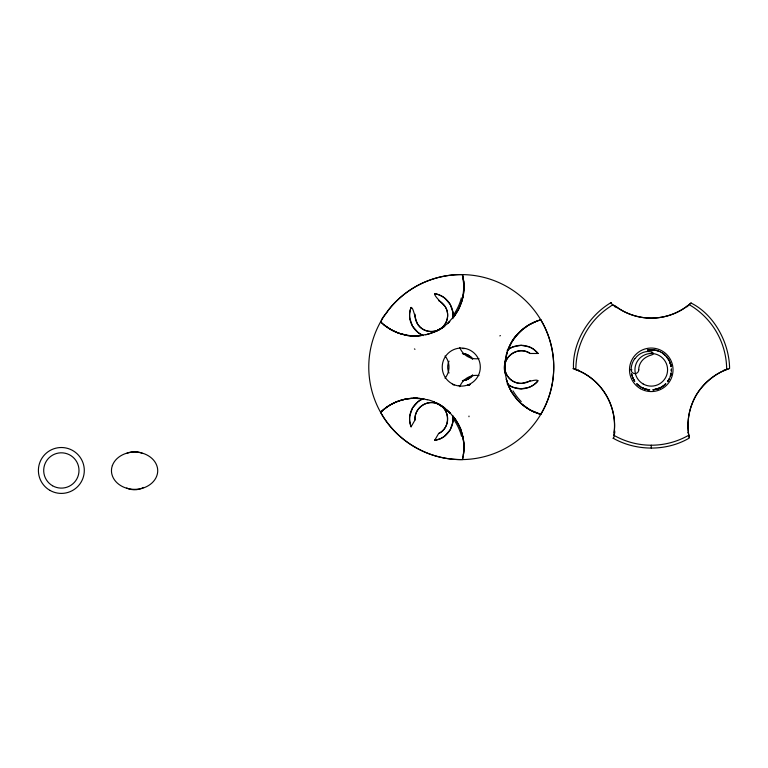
<?xml version="1.0" encoding="UTF-8"?>
<svg xmlns="http://www.w3.org/2000/svg" width="768" height="768" viewBox="0 0 768 768"><rect width="100%" height="100%" fill="white"/><g stroke="black" fill="none" stroke-linecap="round" stroke-linejoin="round"><path stroke-width="1.15" d="M724.166 369.859L724.166 370.512A59.856 59.856 0 0 0 688.416 432.528A72.912 72.912 0 0 1 687.792 432.893M463.987 447.466L463.344 455.078M671.366 370.819L671.386 369.331M671.338 371.29L671.395 369.802M576.058 369.677C575.222 369.36 574.387 369.053 573.533 368.774C572.093 343.018 588.442 315.907 611.05 302.592M421.018 334.416A70.666 33.84 -30 0 1 417.917 332.362L412.493 326.131L409.795 318.326A71.827 34.397 -30 0 1 409.642 313.402C412.147 296.746 415.085 322.138 418.358 325.142C424.387 333.562 437.203 333.187 444.278 326.237M452.966 317.722L453.024 317.107M670.522 375.667L671.174 372.758M462.835 297.533L463.978 286.051L462.413 274.675M671.098 373.229L670.378 376.128M670.666 375.178L671.011 373.747M670.666 375.168L671.011 373.738M462.634 458.611L462.442 459.389M670.79 374.669L669.859 377.52M461.962 300.922L458.65 309.197L453.427 317.347M410.707 308.314L411.398 307.92M667.987 381.005L669.466 378.394M669.254 378.816L667.728 381.389M422.093 399.206A71.827 34.397 30 0 0 417.917 401.798L412.493 408.038L409.795 415.843A70.666 33.84 30 0 0 409.699 421.382L411.062 426.826L415.046 419.933A16.32 16.32 0 0 1 428.17 402.902A16.32 16.32 0 0 1 446.794 413.654A16.32 16.32 0 0 1 438.605 433.536L434.621 440.429L440.582 438.624M669.024 379.277L667.44 381.782M533.971 411.869A40.733 28.8 0 0 0 540.797 414.307C558.019 385.93 558.019 348.25 540.797 319.862A48.97 48.97 0 0 0 506.275 355.142M512.515 340.694L507.725 350.4L505.162 361.075A24.413 11.837 90 0 0 504.854 367.085C504.461 376.022 512.784 383.904 521.635 383.395C525.322 382.733 545.866 375.744 534.067 384.576A70.666 33.84 -90 0 1 529.229 387.264L521.117 388.848L513.005 387.283A71.827 34.397 90 0 1 508.666 384.95L507.168 383.789M455.376 314.707L447.408 323.702M634.829 358.598L634.358 359.251A18.787 18.787 0 0 0 631.142 369.802M515.664 336.317L518.218 333.398M537.437 381.475L537.437 380.688M449.52 321.725L444.518 326.064M665.856 383.674L663.667 385.651M664.397 385.056L665.52 384M614.746 306.71L615.514 306.269A59.856 59.856 0 0 0 687.014 306.269C688.387 305.242 689.712 304.166 690.989 303.024C713.894 314.227 729.37 342.557 729.59 368.582M520.714 330.95L528.95 324.864M691.114 302.918L688.877 304.819M664.042 385.363L665.155 384.374M507.168 350.371L508.166 349.594A70.666 33.84 -90 0 1 513.005 346.906L521.117 345.322L529.229 346.886A71.827 34.397 90 0 1 533.568 349.219L538.109 353.482L530.141 353.482A16.32 16.32 0 0 0 508.829 356.333A16.32 16.32 0 0 0 508.829 377.837A16.32 16.32 0 0 0 530.141 380.688M688.157 305.395C675.696 315.226 659.222 319.738 643.488 317.606C634.925 316.493 626.611 313.488 619.306 308.87C616.128 307.133 613.344 302.774 610.08 306.634A75.418 75.418 0 0 0 575.846 369.59M663.619 385.69L658.502 388.589L652.752 389.885M661.987 386.822L663.245 385.978M661.594 387.082L662.87 386.246M439.498 329.386C447.379 325.142 450.086 314.083 445.21 306.643C442.685 303.686 426.71 289.277 440.016 295.286A70.666 33.84 -30 0 1 444.758 298.138L450.192 304.368L452.89 312.182M434.957 294.317L435.648 293.914M436.387 331.19L444.691 326.39M529.517 324.538L536.429 321.283M438.662 433.507C451.498 427.872 450.019 406.666 435.955 402.922M660.326 387.773L653.222 389.837M422.102 399.206L423.84 398.486M433.2 332.448L434.112 332.074M658.022 388.762L660.758 387.562L658.051 388.752M576.154 369.715C601.958 379.056 618.71 408.086 613.738 435.216A75.418 75.418 0 0 0 688.79 435.216C690.058 442.003 688.022 431.693 688.166 429.85C687.466 420.278 689.126 410.544 692.957 401.75C698.813 386.438 715.555 372.566 728.995 368.774M657.6 388.906L658.992 388.397M727.114 369.437L728.074 369.091M539.837 320.131L540.739 319.882M469.594 384.787L468.461 385.104M467.837 384.998L469.987 384.413M467.837 385.258L469.987 384.662M468.096 384.941L469.363 384.605M427.334 334.378L416.419 335.933M656.65 389.203L653.712 389.789M403.613 399.562L406.157 399.024M647.366 350.054L654.71 349.968M407.424 398.813L413.904 398.237M647.827 349.968L655.181 350.054M649.776 349.728L648.307 349.891L652.771 349.738L658.512 351.024M412.282 398.294C400.541 398.861 388.944 404.093 380.678 412.272A40.733 28.8 -60 0 1 386.122 407.654M413.683 398.237L423.283 398.918M427.334 399.792L423.552 398.966A48.97 48.97 0 0 0 380.602 412.349C396.566 441.456 429.206 460.301 462.394 459.571A40.733 28.8 -60 0 0 463.699 452.448L463.93 444.768L462.835 436.637M463.699 281.722A40.733 28.8 60 0 0 462.403 274.589C444.106 274.339 425.789 279.686 410.506 289.757C402.01 295.334 394.435 302.323 388.205 310.358C386.496 314.045 380.189 318.71 381.322 322.512M648.326 351.552L648.912 351.571A11.261 11.261 0 0 1 651.61 352.032L651.869 352.138M413.904 335.933L407.578 335.376M417.283 398.275L419.914 398.467M649.805 389.885L646.848 389.443M420.806 398.563L423.552 398.966M647.818 389.635L649.296 389.837M645.878 389.203L648.826 389.789M407.424 335.357L398.765 333.178L390.864 329.578M648.336 389.722L645.418 389.069M406.157 335.136L403.613 334.598A57.533 40.685 60 0 1 392.102 330.288M646.378 389.338L647.827 389.645M540.518 414.23L530.083 409.949L520.714 403.219M454.224 385.037L452.918 384.653M656.15 350.275L657.571 350.688M656.611 350.4L658.032 350.842M572.957 368.582L573.533 368.774M645.456 389.069L641.357 387.322L636.672 383.664M574.454 369.091L576.259 369.754M644.966 388.925L642.23 387.792M643.094 388.205L644.506 388.762M434.39 402.211L433.853 401.99A48.97 48.97 0 0 1 450.47 413.414M658.992 351.216L660.336 351.84M613.162 438.23C636.259 451.286 666.624 451.459 689.318 438.038M392.102 330.259L386.122 326.515A40.733 28.8 60 0 1 380.602 321.821A48.97 48.97 0 0 0 421.699 335.491M660.298 351.811L661.632 352.55M439.498 404.784C428.899 397.891 413.722 407.578 415.046 419.933M687.014 306.269L687.792 306.71M436.387 402.979L444.691 407.779M410.736 425.914L411.398 426.25M434.957 439.853L435.648 440.246M689.146 304.598L692.448 306.634A75.418 75.418 0 0 1 726.672 369.59M390.288 329.251L384.019 324.883M639.658 386.246L640.934 387.082M530.141 353.482C518.323 344.678 500.093 358.195 505.133 372.797M661.987 352.781L665.52 355.613M662.438 353.059L663.638 353.923M662.87 353.357L665.146 355.229M638.486 385.354L639.715 386.275M444.518 408.106L450.979 413.952L455.846 420.154M663.293 353.683L664.445 354.605M639.274 385.978L637.027 384.038M637.373 384.374L638.534 385.382M665.827 355.91L668.534 359.462M517.334 399.811L511.411 391.661L507.629 383.51M666.182 356.285L667.997 358.618M666.509 356.65L669.005 360.298M634.8 381.389L632.669 377.51M633.734 379.69L634.531 380.995M512.026 392.698L508.483 385.718L506.275 379.037A48.97 48.97 0 0 0 540.797 414.307M633.504 379.277L634.262 380.582M668.496 359.424L669.245 360.758M668.765 359.866L670.051 362.582M632.851 377.933L632.304 376.57M632.477 377.021L633.072 378.422M669.677 361.661L671.011 365.885M669.869 362.102L670.387 363.523M460.714 429.581L461.962 433.248M670.224 363.034L670.666 364.445M670.378 363.485L671.098 366.394M631.738 374.707L632.15 376.128M506.726 380.717L505.162 373.094M670.906 365.405L670.522 363.936L671.174 366.854M631.622 374.198L631.997 375.629M631.517 373.738L631.862 375.158M688.771 435.082L688.627 434.15M688.541 433.488L688.416 432.528M463.958 445.459L463.987 446.813M671.376 368.813L671.386 370.291M578.362 369.802L578.362 370.618A59.856 59.856 0 0 1 614.112 432.528A72.912 72.912 0 0 0 614.726 432.893M651.264 445.21L651.264 448.147M537.437 352.685L537.437 353.482M504.797 364.685L504.797 371.885M143.722 487.43A19.046 19.046 0 0 1 126.682 488.045M126.682 453.398A19.046 19.046 0 0 1 142.502 453.398M614.784 430.954A5.539 0.634 -83.3 0 1 613.997 436.627A5.539 0.634 -83.3 0 1 613.171 438.163M576.576 369.955A6.24 0.547 23.1 0 1 578.333 370.675M616.55 307.632A5.539 0.634 36.7 0 1 612.029 304.118A5.539 0.634 36.7 0 1 611.107 302.64M724.138 370.55A6.24 0.682 -23.3 0 1 726.317 369.667M638.592 369.955A3.811 0.518 0 0 0 638.755 369.802A3.811 3.811 0 0 1 634.944 373.613A3.811 3.811 0 0 1 631.133 369.802M631.738 370.08A3.811 0.518 0 0 1 631.738 369.523M634.992 358.714A16.781 16.781 0 0 1 648.326 351.437M651.869 352.138A5.76 5.76 0 0 1 652.742 352.531C655.459 354.787 649.498 355.181 648.307 356.141A17.338 17.338 0 0 0 643.162 359.501A14.554 14.554 0 0 0 638.678 369.802M471.274 376.301A13.603 13.603 0 0 1 462.384 380.64A13.603 13.603 0 0 0 472.694 374.784M449.021 373.018A13.603 13.603 0 0 1 449.021 361.152M471.926 358.637A13.603 13.603 0 0 0 462.384 353.53A13.603 13.603 0 0 1 472.694 359.386M472.186 375.85A13.574 13.507 -90 0 1 471.245 376.848M471.139 376.963A13.718 13.642 -88.7 0 1 462.806 380.65M462.806 353.52A13.718 13.632 86.5 0 1 471.139 357.206M471.245 357.322A13.574 13.498 89.2 0 1 472.176 358.32M460.272 385.69A28.31 28.31 0 0 1 459.043 385.613M462.682 348.48A28.31 28.31 0 0 1 464.333 348.595M505.094 372.518A48.97 48.97 0 0 1 505.094 361.642M521.232 401.606A81.955 45.043 -87.4 0 1 512.976 390.854M505.104 373.123A24.413 11.962 -90 0 1 504.73 367.085M512.65 340.954A83.088 46.426 85.5 0 1 520.81 331.238M500.419 335.587A70.205 2.784 -27 0 1 499.824 335.904M453.686 417.149A48.97 48.97 0 0 1 462.394 459.571M444.566 326.093A24.413 11.962 -30 0 1 434.026 332.179M433.21 332.294A29.482 14.544 -30.1 0 1 427.382 334.214M416.506 335.789A59.827 32.909 -33.6 0 1 413.99 335.808M414.413 348.922A70.205 2.784 33 0 1 414.979 349.277M462.394 274.589A48.97 48.97 0 0 1 453.686 317.021M449.798 321.456A48.97 48.97 0 0 1 448.406 322.8M444.058 326.41A48.97 48.97 0 0 1 425.597 334.79M461.357 297.869A76.522 42.058 -27.4 0 1 453.734 314.688M434.112 402.038A24.413 11.962 30 0 1 444.653 408.125M454.253 420.154A77.482 42.269 26.8 0 1 461.549 436.349M468.96 416.746A70.205 2.784 -87 0 1 468.989 416.064M413.75 397.997A58.742 32.515 33.9 0 1 417.13 398.006M427.258 399.581A29.184 14.698 30.5 0 1 434.122 401.875M445.046 355.958A17.654 17.654 0 0 1 445.046 378.211M479.011 358.598A17.654 17.654 0 0 1 459.744 347.472M459.744 386.698A17.654 17.654 0 0 1 479.011 375.571M505.018 367.085A90.701 64.128 0 0 1 506.755 353.453M507.638 350.659A90.701 64.128 0 0 1 515.376 336.211M533.885 411.965A53.693 37.968 0 0 1 518.342 400.714M540.797 319.853A40.733 28.8 0 0 0 533.971 322.301L527.741 325.603A57.533 40.685 0 0 0 518.246 333.418M439.392 329.203A90.701 64.128 60 0 1 435.379 331.373M420.941 335.606A90.701 64.128 60 0 1 407.472 335.654M463.824 281.75A53.693 37.968 60 0 1 461.856 300.835M439.392 404.976A90.701 64.128 -60 0 1 444.221 408.019M446.496 409.766A90.701 64.128 -60 0 1 450.326 413.299M453.437 416.813A90.701 64.128 -60 0 1 460.944 429.379M386.083 407.53A53.693 37.968 -60 0 1 403.603 399.696M461.933 433.267A57.533 40.685 -60 0 1 463.978 445.382M538.109 380.688A21.763 21.763 0 0 1 507.398 383.981M507.398 350.189A21.763 21.763 0 0 1 538.109 353.482M434.621 293.741A21.763 21.763 0 0 1 452.832 318.682M423.562 335.578A21.763 21.763 0 0 1 411.062 307.344M438.605 300.634A16.32 16.32 0 0 1 446.794 320.515A16.32 16.32 0 0 1 428.17 331.267A16.32 16.32 0 0 1 415.046 314.237M452.88 312.182A71.827 34.397 -30 0 1 453.034 317.098M452.832 415.488A21.763 21.763 0 0 1 434.621 440.429M411.062 426.826A21.763 21.763 0 0 1 423.562 398.592M440.592 438.634A71.827 34.397 30 0 0 444.768 436.032L450.192 429.802L452.89 421.987A70.666 33.84 30 0 0 452.976 416.458M112.358 465.59L111.85 467.328A15.101 15.101 0 0 0 111.85 474.106C113.866 482.534 122.189 487.901 130.387 489.043A28.589 28.589 0 0 0 138.797 489.043C146.986 487.901 155.318 482.534 157.325 474.106A15.101 15.101 0 0 0 157.325 467.328C155.318 458.909 146.986 453.542 138.797 452.39A28.589 28.589 0 0 0 130.387 452.39C122.755 453.494 115.094 458.093 112.358 465.59M49.872 490.339A22.954 22.954 0 0 0 84.298 470.467A22.954 22.954 0 0 0 49.872 450.586A22.954 22.954 0 0 0 49.872 490.339M52.522 485.75A17.654 17.654 0 0 0 78.998 470.467A17.654 17.654 0 0 0 52.522 455.174A17.654 17.654 0 0 0 52.522 485.75M640.387 388.656A21.763 21.763 0 0 0 673.027 369.802A21.763 21.763 0 0 0 640.387 350.957A21.763 21.763 0 0 0 640.387 388.656M643.104 383.942A16.32 16.32 0 0 0 667.584 369.802A16.32 16.32 0 0 0 643.104 355.67A16.32 16.32 0 0 0 643.104 383.942M415.018 447.187A92.496 92.496 0 0 0 553.766 367.085A92.496 92.496 0 0 0 415.018 286.982A92.496 92.496 0 0 0 415.018 447.187M451.747 383.578A19.046 19.046 0 0 0 480.307 367.085A19.046 19.046 0 0 0 451.747 350.592A19.046 19.046 0 0 0 451.747 383.578"/></g></svg>
